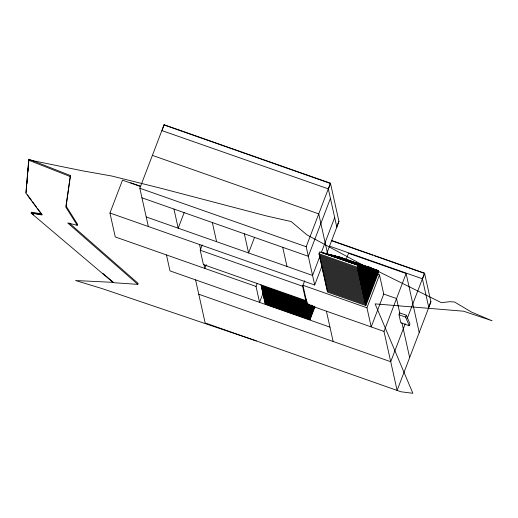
<?xml version="1.0" encoding="UTF-8"?>
<svg xmlns="http://www.w3.org/2000/svg" width="518" height="518" viewBox="0 0 518 518"><rect width="100%" height="100%" fill="white"/><g stroke="black" fill="none" stroke-linecap="round" stroke-linejoin="round"><path stroke-width="0.78" d="M69.308 223.09L138.177 283.437L137.82 284.376L67.741 222.967L77.247 225.285L77.603 224.346L66.162 206.17L70.422 175.544L28.924 159.207L25.9 193.175L41.984 214.97L31.145 213.118L31.507 212.179L41.569 213.902M26.017 192.864L28.684 159.829L82.233 170.765L111.83 176.036L161.402 188.397L266.848 216.038L291.194 221.555L306.818 234.803L364.937 266.2L368.46 266.55L441.362 302.667L449.786 301.696L454.513 301.994L471.671 312.166L492.1 320.778L463.578 311.214L375.097 303.878L412.865 393.285L400.919 391.763L205.147 322.934L195.584 279.882M26.386 190.624L26.651 187.399M26.975 183.372L27.169 180.957M27.428 177.732L27.687 174.514M27.946 171.29L28.205 168.065M28.464 164.847L28.73 161.622M70.422 175.544L65.799 207.109L77.247 225.285M263.274 292.67L259.57 302.376L256.028 286.428L115.255 236.94L109.945 213.015L122.494 180.16L140.708 186.564M148.336 226.515L139.834 188.248L164.096 124.715L330.458 183.21L338.96 221.477L326.392 254.39M164.096 124.715L162.004 130.633L328.302 188.843L336.804 227.111M184.194 212.516L178.205 228.198L173.951 209.058M306.371 299.074L305.795 300.582L203.419 264.588L200.226 250.239L202.234 244.982M206.261 264.698L204.837 268.434L203.982 264.575M254.578 237.263L248.588 252.946L244.334 233.806M256.028 286.428L257.168 283.443M109.945 213.015L314.698 285.01L306.196 246.736L330.458 183.21M328.367 189.128L330.516 183.495L164.154 125.006M330.432 198.407L308.32 256.306L141.958 197.811M261.001 284.835L265.255 303.969L310.042 319.716L302.603 286.234L304.675 280.814M339.555 256.993L378.548 270.649L378.787 271.743L365.883 305.542L327.493 292.042L318.991 253.768L319.703 251.89L358.702 265.546L358.942 266.64M319.988 256.021L312.574 275.44L146.212 216.951M321.413 252.292L334.68 217.547M306.526 299.78L305.95 301.295L261.163 285.541M306.675 300.505L306.106 302L261.318 286.253M306.837 301.211L306.267 302.706L261.473 286.959M306.999 301.91L306.423 303.418L261.629 287.671M307.155 302.622L306.578 304.124L261.791 288.377M307.303 303.341L306.734 304.837L261.946 289.089M336.739 226.826L338.895 221.192M314.698 285.01L321.827 266.336M307.465 304.047L306.896 305.542L262.102 289.795M307.912 303.995L307.051 306.255L262.263 290.507M308.359 303.949L307.206 306.96L262.419 291.213M308.521 304.649L307.368 307.673L262.574 291.919M308.955 304.636L307.524 308.378L262.736 292.631M309.401 304.578L307.679 309.091L262.891 293.337M309.855 304.513L307.841 309.796L263.047 294.049M310.01 305.225L307.996 310.502L263.209 294.755M310.437 305.225L308.152 311.214L263.364 295.467M310.891 305.167L308.314 311.92L263.52 296.173M311.344 305.096L308.469 312.632L263.681 296.885M311.506 305.801L308.624 313.338L263.837 297.591M311.927 305.821L308.786 314.05L263.992 298.303M312.38 305.756L308.942 314.756L264.148 299.009M312.833 305.678L309.097 315.468L264.309 299.715M313.001 306.358L309.252 316.174L264.465 300.427M313.448 306.313L309.414 316.88L264.62 301.133M313.863 306.345L309.57 317.592L264.782 301.845M314.322 306.267L309.725 318.298L264.938 302.551M314.782 306.183L309.887 319.01L265.093 303.263M310.042 319.716L314.938 306.896M345.985 259.906L348.517 253.283L406.106 273.53L419.211 332.53M365.883 305.542L357.381 267.269L358.1 265.391L358.339 266.485M358.702 265.546L357.621 268.363L319.23 254.862M320.907 252.201L359.9 265.857L358.106 270.551L319.716 257.051M322.112 252.512L361.104 266.161L358.592 272.733L320.202 259.24M323.316 252.823L362.309 266.472L359.078 274.922L320.687 261.422M324.521 253.127L363.513 266.783L359.563 277.111L321.173 263.61M325.718 253.438L364.711 267.094L360.055 279.299L321.659 265.799M326.923 253.749L365.915 267.398L360.541 281.481L322.144 267.987M328.127 254.06L367.12 267.709L361.027 283.67L322.63 270.169M329.331 254.364L368.324 268.02L361.512 285.858L323.115 272.358M330.529 254.675L369.522 268.33L361.998 288.047L323.601 274.546M331.734 254.986L370.726 268.635L362.483 290.229L324.087 276.735M332.938 255.296L371.93 268.946L362.969 292.417L324.572 278.917M334.142 255.601L373.135 269.256L363.455 294.606L325.064 281.106M335.34 255.911L374.935 269.723L364.18 297.882L325.79 284.388M337.147 256.378L376.139 270.027L364.666 300.071L326.275 286.571M338.351 256.682L377.344 270.338L365.151 302.259L326.761 288.759M378.548 270.649L365.637 304.448L327.246 290.948M379.493 274.928L383.747 294.062L371.199 326.923L366.951 307.789L379.493 274.928L377.214 274.126M331.617 240.481L424.546 273.154L430.924 301.858L397.099 390.423L383.993 331.423L406.106 273.53M399.015 314.795L399.734 312.917L406.319 315.235L409.971 323.867L409.252 325.744L400.783 322.766L399.015 314.795L405.607 317.113L409.252 325.744M405.607 317.113L406.319 315.235M405.244 323.705L390.727 361.719L198.77 294.23M407.213 318.551L424.546 273.154M422.455 279.079L424.611 273.446M428.703 307.206L430.859 301.573M137.82 284.376L113.325 282.673L31.145 213.118M31.268 212.807L42.1 214.659L37.374 208.249M256.332 340.928L102.428 288.694L75.583 280.536L113.442 282.362L102.978 273.504M152.383 155.387L318.745 213.876L327.7 254.196M331.675 240.766L372.811 255.232M374.333 255.769L423.847 273.174M329.461 246.115L422.397 278.788L428.768 307.491M130.672 182.783L140.462 186.221M139.834 188.248L306.196 246.736M318.991 253.768L357.381 267.269M319.476 255.957L357.867 269.457L359.298 265.702L359.544 266.796M319.962 258.145L358.352 271.646L360.502 266.012L360.748 267.1M320.448 260.334L358.838 273.828L361.706 266.317L361.946 267.411M320.933 262.516L359.324 276.016L362.911 266.628L363.15 267.722M321.419 264.704L359.809 278.205L364.109 266.938L364.355 268.033M321.905 266.893L360.295 280.387L365.313 267.249L365.559 268.337M322.39 269.082L360.781 282.575L366.517 267.553L366.757 268.648M322.876 271.264L361.266 284.764L367.722 267.864L367.961 268.959M383.663 294.036L396.542 298.562L399.825 313.325M323.361 273.452L361.752 286.953L368.92 268.175L369.166 269.269M323.847 275.641L362.237 289.135L370.124 268.486L370.37 269.574M324.333 277.829L362.723 291.323L371.328 268.79L371.568 269.884M324.818 280.011L363.209 293.512L372.533 269.101L372.772 270.195M325.304 282.2L363.694 295.7L373.731 269.412L373.977 270.506M325.55 283.294L363.94 296.795L374.333 269.567L374.579 270.661M326.036 285.483L364.426 298.977L375.537 269.872L375.783 270.966M326.521 287.665L364.912 301.165L376.741 270.182L376.981 271.277M327.007 289.853L365.397 303.354L377.946 270.493L378.185 271.587M366.951 307.789L302.965 285.295L307.213 304.429L383.993 331.423M200.226 250.239L302.603 286.234M329.953 327.123L169.988 270.882L166.446 254.934M28.561 160.146L70.066 176.483M32.492 213.843L33.715 214.879M27.441 194.787L31.695 200.557M32.64 201.839L36.428 206.967M401.89 322.649L409.647 357.562M377.344 270.338L377.583 271.432M376.139 270.027L376.385 271.121M374.935 269.723L375.181 270.81M373.135 269.256L373.374 270.351M371.93 268.946L372.17 270.04M370.726 268.635L370.972 269.729M369.522 268.33L369.768 269.425M368.324 268.02L368.563 269.114M367.12 267.709L367.359 268.803M365.915 267.398L366.161 268.492M364.711 267.094L364.957 268.188M363.513 266.783L363.753 267.877M362.309 266.472L362.548 267.566M361.104 266.161L361.35 267.256M359.9 265.857L360.146 266.951M326.411 311.176L333.139 341.472M282.724 247.306L286.978 266.44M212.341 222.559L216.595 241.692M199.521 244.515L200.725 249.916"/></g></svg>
